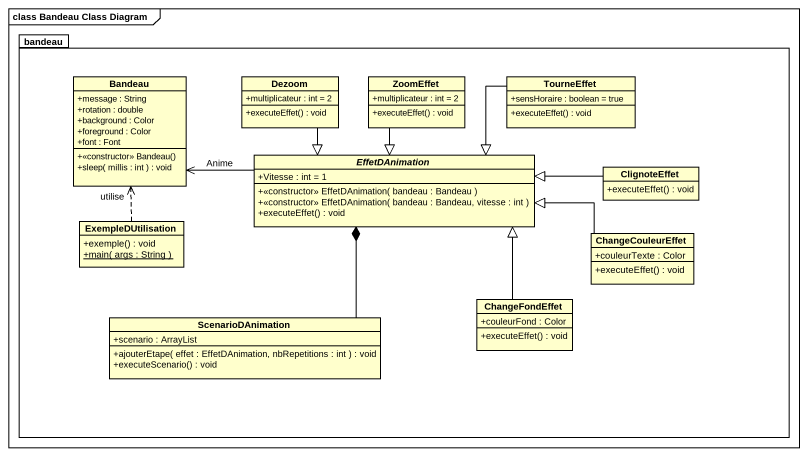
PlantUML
@startuml
mainframe class Bandeau Class Diagram
hide circle
hide empty members
skinparam classAttributeIconSize 0
package bandeau {
  class Bandeau {
    +message : String
    +rotation : double
    +background : Color
    +foreground : Color
    +font : Font
    +<<constructor>> Bandeau()
    +sleep( millis : int ) : void
  }
  class Dezoom {
    +multiplicateur : int = 2
    +executeEffet() : void
  }
  class ZoomEffet {
    +multiplicateur : int = 2
    +executeEffet() : void
  }
  class TourneEffet {
    +sensHoraire : boolean = true
    +executeEffet() : void
  }
  abstract class EffetDAnimation {
    +Vitesse : int = 1
    +<<constructor>> EffetDAnimation( bandeau : Bandeau )
    +<<constructor>> EffetDAnimation( bandeau : Bandeau, vitesse : int )
    +executeEffet() : void
  }
  class ClignoteEffet {
    +executeEffet() : void
  }
  class ExempleDUtilisation {
    +exemple() : void
    {static} +main( args : String )
  }
  class ChangeCouleurEffet {
    +couleurTexte : Color
    +executeEffet() : void
  }
  class ScenarioDAnimation {
    +scenario : ArrayList
    +ajouterEtape( effet : EffetDAnimation, nbRepetitions : int ) : void
    +executeScenario() : void
  }
  class ChangeFondEffet {
    +couleurFond : Color
    +executeEffet() : void
  }
}
Dezoom --|> EffetDAnimation
ZoomEffet --|> EffetDAnimation
TourneEffet -left-|> EffetDAnimation
EffetDAnimation -left-> Bandeau : Anime
EffetDAnimation *-- ScenarioDAnimation
ClignoteEffet -left-|> EffetDAnimation
ExempleDUtilisation .up.> Bandeau : utilise
ChangeCouleurEffet -left-|> EffetDAnimation
ChangeFondEffet -up-|> EffetDAnimation
@enduml
